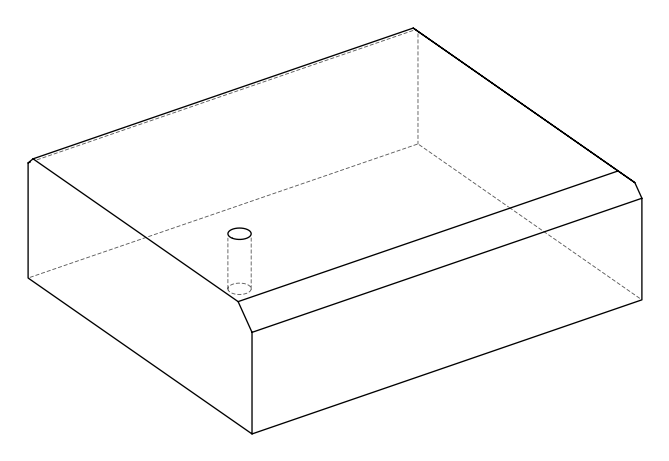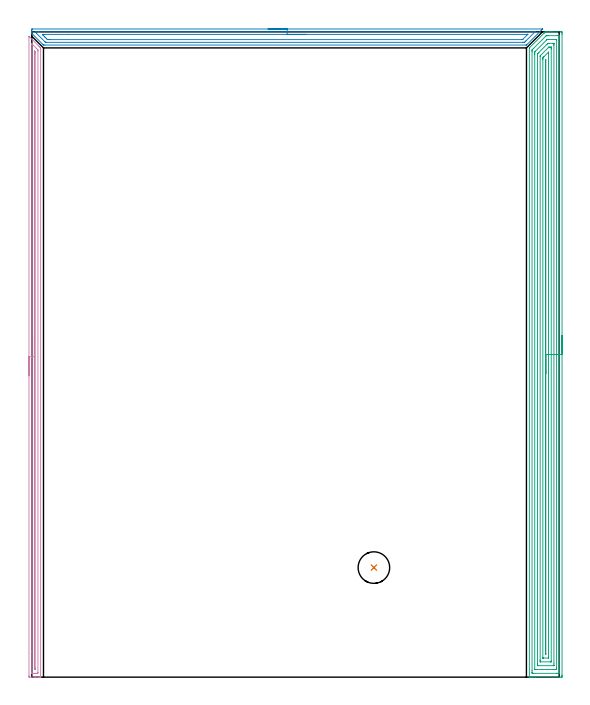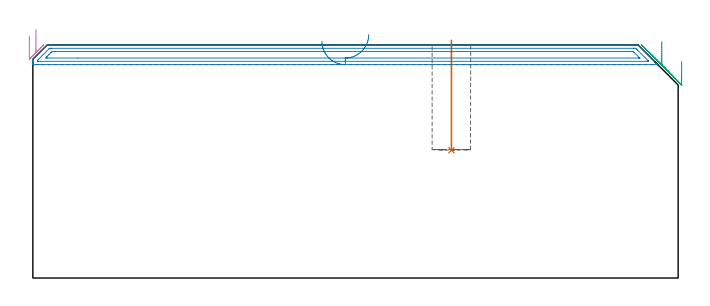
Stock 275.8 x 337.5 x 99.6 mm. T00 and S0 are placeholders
(PLAN: 4 operations, 1 tool changes, 33.8 min)
(1 INDEXABLE_INSERT_DRILL_BLIND_HOLE_FROM_SOLID | STEP1POCKET | NXT0302_004 | 0.19 min | 9567 mm3)
(2 AREA_MILL | FG_CHAMFER_SURFACE | UGT0205_001 | 6.51 min | 9607 mm3)
(3 AREA_MILL_1 | FG_CHAMFER_SURFACE_1 | UGT0205_001 | 18.96 min | 48969 mm3)
(4 AREA_MILL_2 | FG_CHAMFER_SURFACE_2 | UGT0205_001 | 8.13 min | 6165 mm3)
(TOOL NXT0302_004 | Index. Insert Drill 16.5mm [880-D1650L20-05] | D16.5 PA176 FL83 Z2)
(TOOL UGT0205_001 | Chamfer Mill 20 x 3 x 45 deg. | D20 FL50 Z2)
(OP 1 INDEXABLE_INSERT_DRILL_BLIND_HOLE_FROM_SOLID)
G17 G21 G94 G90
T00 M6
G54
G17 G0 G90 X178.9 Y57.3 S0 M3
G43 Z109.6 H1
G94 G81 G98 Z54.6 F250. R101.6
G80
M5
M2
(OP 2 AREA_MILL)
G17 G21 G94 G90
T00 M6
G54
G17 G0 G90 X123.55 Y339. S1061 M3
G43 Z109.6 H0
Z101.2
G94 G1 X123.588 Z100.328 F250.
X123.702 Z99.464
X123.891 Z98.612
X124.153 Z97.78
X124.487 Z96.974
X124.89 Z96.2
X125.358 Z95.464
X125.89 Z94.772
X126.479 Z94.129
X127.122 Z93.54
X127.814 Z93.009
X128.55 Z92.54
X129.324 Z92.137
X130.13 Z91.803
X130.962 Z91.541
X131.814 Z91.352
X132.678 Z91.238
X133.55 Z91.2
X267.031
X267.092 Y338.998
X267.094 Y338.997 Z91.201
X267.092 Y338.991 Z91.207
X266.924 Y338.822 Z91.374
X266.795 Y338.694 Z91.505
X266.541 Y338.441 Z91.759
X258.835 Y330.736 Z99.464
X258.695 Y330.605 Z99.59
X258.467 Y330.6 Z99.6
X6.848
X6.1 Y330.598 Z99.597
X5.956 Y330.743 Z99.456
X5.922 Y330.778 Z99.421
X0.001 Y336.698 Z93.499
X0. Y336.702 Z93.495
Y336.945 Z93.25
Y337.215 Z92.984
Y337.747 Z92.452
Y338.375 Z91.82
Y338.689 Z91.507
X0.002 Y338.991 Z91.205
X0.157 Y339. Z91.2
X133.55
Y337.586 Z92.614
X262.824 Y337.585 Z92.615
X262.928
X263.032 Y337.582 Z92.618
X263.215 Y337.577 Z92.623
X263.127 Y337.481 Z92.719
X263.029 Y337.38 Z92.82
X262.928 Y337.278 Z92.922
X258.467 Y332.817 Z97.383
X258.117 Y332.469 Z97.731
X257.761 Y332.118 Z98.082
X257.666 Y332.027 Z98.173
X257.575 Y332.021 Z98.179
X256.786 Y332.015 Z98.185
X256.682 Y332.014 Z98.186
X7.741 Y332.015 Z98.185
X7.637 Y332.016 Z98.184
X7.429 Y332.021 Z98.179
X7.125 Y332.036 Z98.164
X7.038 Y332.118 Z98.082
X6.849 Y332.303 Z97.897
X2.387 Y336.763 Z93.437
X2.035 Y337.125 Z93.075
X2.015 Y337.146 Z93.054
X2.01 Y337.18 Z93.02
X2.004 Y337.249 Z92.951
X2.003 Y337.352 Z92.848
X2.006 Y337.481 Z92.719
X2.01 Y337.572 Z92.628
X2.179 Y337.58 Z92.62
X2.285 Y337.584 Z92.616
X2.387 Y337.585 Z92.615
X3.175 Y337.586 Z92.614
X133.55
Y336.172 Z94.028
X258.883 Y336.171 Z94.029
X259.085 Y336.169 Z94.031
X259.359 Y336.164 Z94.036
Y336.163 Z94.037
Y336.159 Z94.041
X256.894 Y333.694 Z96.506
X256.682 Y333.487 Z96.713
X256.625 Y333.436 Z96.764
X256.578 Y333.434 Z96.766
X256.475 Y333.431 Z96.769
X256.266 Y333.429 Z96.771
X9.525
X9.109
X8.633 Y333.432 Z96.768
X8.211 Y333.435 Z96.765
X7.741 Y333.861 Z96.339
X7.694 Y333.906 Z96.294
X6.849 Y334.75 Z95.45
X5.956 Y335.644 Z94.556
X5.91 Y335.694 Z94.506
X5.486 Y336.164 Z94.036
X5.956 Y336.168 Z94.032
X6.373 Y336.171 Z94.029
X19.103 Y336.172 Z94.028
X133.55
X134.422 Z94.067
X135.286 Z94.18
X136.138 Z94.369
X136.97 Z94.632
X137.776 Z94.965
X138.55 Z95.368
X139.286 Z95.837
X139.978 Z96.368
X140.621 Z96.957
X141.21 Z97.601
X141.742 Z98.293
X142.21 Z99.028
X142.613 Z99.802
X142.947 Z100.608
X143.209 Z101.44
X143.398 Z102.292
X143.512 Z103.157
X143.55 Z104.028
G0 Z109.6
M5
M2
(OP 3 AREA_MILL_1)
G17 G21 G94 G90
T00 M6
G54
G17 G0 G90 X277.3 Y178.75 S1061 M3
G43 Z109.6 H0
Z92.5
G94 G1 Y178.712 Z91.628 F250.
Y178.598 Z90.764
Y178.409 Z89.912
Y178.147 Z89.08
Y177.813 Z88.274
Y177.41 Z87.5
Y176.942 Z86.764
Y176.41 Z86.072
Y175.821 Z85.429
Y175.178 Z84.84
Y174.486 Z84.309
Y173.75 Z83.84
Y172.976 Z83.437
Y172.17 Z83.103
Y171.338 Z82.841
Y170.486 Z82.652
Y169.622 Z82.538
Y168.75 Z82.5
Y0.969
X277.299 Y0.631 Z82.501
X277.294 Y0.081 Z82.504
X277.292 Y0.008 Z82.506
X276.748 Y0. Z83.05
X263.418 Z96.377
X262.005 Z97.791
X261.641 Z98.154
X260.911 Z98.888
X260.653 Z99.147
X260.244 Z99.547
X260.203 Y0.009 Z99.588
X260.2 Y0.184 Z99.6
Y328.821
X260.204 Y329.095 Z99.59
X260.306 Y329.207 Z99.493
X267.968 Y336.869 Z91.829
X268.418 Y337.318 Z91.382
X268.569 Y337.466 Z91.23
X268.609 Y337.498 Z91.189
X268.853 Y337.5 Z90.946
X269.639 Z90.156
X270.892 Z88.905
X271.416 Z88.378
X272.043 Z87.753
X276.486 Z83.312
X276.748 Y337.498 Z83.05
X277.292 Y337.492 Z82.506
X277.294 Y337.419 Z82.504
X277.298 Y336.869 Z82.502
X277.3 Y336.314 Z82.5
Y168.75
X275.886 Z83.914
Y3.313
X275.885 Y2.419 Z83.915
X275.884 Y2.394 Z83.916
X275.859 Y2.01 Z83.941
X275.385 Y2.003 Z84.415
X274.971 Y2.001 Z84.83
X274.498 Y2. Z85.302
X262.529 Y2.001 Z97.271
X262.055 Y2.003 Z97.745
X261.641 Y2.01 Z98.159
X261.616 Y2.419 Z98.184
X261.615 Y2.445 Z98.185
X261.614 Y3.313 Z98.186
Y327.033
X261.617 Y327.927 Z98.183
X261.619 Y327.949 Z98.181
X261.641 Y328.079 Z98.159
X262.45 Y328.901 Z97.35
X268.75 Y335.199 Z91.05
X269.01 Y335.451 Z90.79
X269.049 Y335.487 Z90.751
X269.104 Y335.492 Z90.696
X269.224 Y335.498 Z90.576
X269.639 Y335.499 Z90.161
X270.111 Y335.5 Z89.689
X274.971 Y335.499 Z84.83
X275.445 Y335.497 Z84.355
X275.859 Y335.49 Z83.941
X275.884 Y335.081 Z83.916
X275.885 Y335.055 Z83.915
X275.886 Y334.187 Z83.914
Y168.75
X274.472 Z85.328
X274.471 Y5.102 Z85.329
X274.47 Y4.711 Z85.33
X274.467 Y4.208 Z85.333
X274.464 Y4.021 Z85.336
X274.282 Y4.007 Z85.518
X274.082 Y4.003 Z85.718
X273.399 Y4. Z86.401
X273.193 Z86.607
X263.418 Y4.001 Z96.382
X263.212 Y4.004 Z96.588
X263.075 Y4.009 Z96.725
X263.035 Y4.012 Z96.765
X263.033 Y4.031 Z96.767
X263.031 Y4.077 Z96.769
X263.029 Y4.208 Z96.771
Y325.636
X263.03 Y326.138 Z96.77
X263.032 Y326.527 Z96.768
X263.038 Y327.033 Z96.762
X263.227 Y327.225 Z96.573
X263.418 Y327.418 Z96.382
X269.293 Y333.292 Z90.507
X269.47 Y333.462 Z90.33
X269.493 Y333.482 Z90.307
X269.536 Y333.49 Z90.264
X269.639 Y333.493 Z90.161
X270.321 Y333.5 Z89.479
X274.082 Y333.499 Z85.718
X274.288 Y333.496 Z85.512
X274.425 Y333.491 Z85.375
X274.465 Y333.488 Z85.335
X274.467 Y333.47 Z85.333
X274.469 Y333.423 Z85.331
X274.471 Y333.292 Z85.329
X274.472 Y168.75 Z85.328
X273.057 Z86.743
Y6.89
X273.053 Y6.137 Z86.747
X273.05 Y6.027 Z86.75
X273.046 Y6.009 Z86.754
X273.023 Y6.007 Z86.777
X272.968 Y6.003 Z86.832
X272.747 Y6.001 Z87.053
X264.752 Z95.048
X264.532 Y6.003 Z95.268
X264.477 Y6.006 Z95.323
X264.454 Y6.01 Z95.346
X264.45 Y6.023 Z95.35
X264.448 Y6.098 Z95.352
X264.443 Y6.753 Z95.357
Y6.89
Y325.106
X264.444 Y325.244 Z95.356
X264.452 Y325.992 Z95.348
X264.591 Y326.138 Z95.209
X264.893 Y326.443 Z94.907
X265.195 Y326.747 Z94.605
X269.349 Y330.901 Z90.451
X269.639 Y331.188 Z90.161
X269.798 Y331.343 Z90.002
X269.903 Y331.443 Z89.897
X269.976 Y331.49 Z89.824
X270.085 Y331.493 Z89.715
X270.527 Y331.5 Z89.273
X272.305 Z87.495
X272.748 Y331.499 Z87.052
X272.968 Y331.497 Z86.832
X273.023 Y331.494 Z86.777
X273.046 Y331.49 Z86.754
X273.05 Y331.477 Z86.75
X273.052 Y331.402 Z86.748
X273.057 Y330.747 Z86.743
Y330.61
Y168.75
X271.643 Z88.157
Y8.45
X271.642 Y8.222 Z88.158
X271.639 Y8.07 Z88.161
X271.636 Y8.02 Z88.164
X271.624 Y8.01 Z88.176
X271.584 Y8.006 Z88.216
X271.416 Y8.002 Z88.384
X271.202 Y8. Z88.598
X266.084 Y8.001 Z93.716
X265.867 Y8.003 Z93.933
X265.86 Y8.009 Z93.94
X265.859 Y8.012 Z93.941
X265.857 Y8.679 Z93.943
Y8.908
X265.858 Y324.577 Z93.942
X265.861 Y324.807 Z93.939
X265.864 Y324.954 Z93.936
X266.113 Y325.215 Z93.687
X270.125 Y329.226 Z89.675
X270.26 Y329.359 Z89.54
X270.369 Y329.461 Z89.431
X270.403 Y329.49 Z89.397
X270.443 Y329.494 Z89.357
X270.527 Y329.498 Z89.273
X270.742 Y329.5 Z89.058
X271.416 Y329.499 Z88.384
X271.633 Y329.497 Z88.167
X271.64 Y329.491 Z88.16
X271.641 Y329.488 Z88.159
X271.643 Y328.821 Z88.157
Y328.592
Y168.75
X270.229 Z89.571
X270.228 Y10.467 Z89.572
X270.227 Y10.17 Z89.573
X270.224 Y10.023 Z89.576
X270.222 Y10.012 Z89.578
X270.209 Y10.008 Z89.591
X270.169 Y10.003 Z89.631
X270.103 Y10.001 Z89.697
X267.436 Y10.002 Z92.364
X267.292 Y10.008 Z92.508
X267.28 Y10.01 Z92.52
X267.277 Y10.023 Z92.523
X267.274 Y10.07 Z92.526
X267.272 Y10.166 Z92.528
Y323.155
X267.273 Y323.456 Z92.527
X267.276 Y323.752 Z92.524
X267.278 Y323.897 Z92.522
X267.34 Y323.981 Z92.46
X267.698 Y324.35 Z92.102
X267.78 Y324.432 Z92.02
X270.104 Y326.755 Z89.696
X270.161 Y326.81 Z89.639
X270.203 Y326.848 Z89.597
X270.221 Y326.862 Z89.579
X270.222 Y326.834 Z89.578
X270.226 Y326.68 Z89.574
X270.228 Y326.439 Z89.572
X270.229 Y168.75 Z89.571
X268.815 Z90.985
X268.814 Y12.192 Z90.986
X268.812 Y12.126 Z90.988
X268.807 Y12.01 Z90.993
X268.75 Y12.006 Z91.05
X268.714 Y12.007 Z91.086
X268.698 Y12.009 Z91.102
X268.692 Y12.062 Z91.108
X268.687 Y12.191 Z91.113
X268.686 Y12.256 Z91.114
Y322.626
X268.687 Y322.691 Z91.113
X268.692 Y322.821 Z91.108
X268.695 Y322.887 Z91.105
X268.71 Y322.904 Z91.09
X268.75 Y322.946 Z91.05
X268.808 Y322.999 Z90.992
X268.815 Y322.561 Z90.985
Y168.75
Y167.878 Z91.023
Y167.014 Z91.137
Y166.162 Z91.326
Y165.33 Z91.588
Y164.524 Z91.922
Y163.75 Z92.325
Y163.014 Z92.794
Y162.322 Z93.325
Y161.679 Z93.914
Y161.09 Z94.557
Y160.558 Z95.25
Y160.09 Z95.985
Y159.687 Z96.759
Y159.353 Z97.565
Y159.091 Z98.397
Y158.902 Z99.249
Y158.788 Z100.114
Y158.75 Z100.985
G0 Z109.6
M5
M2
(OP 4 AREA_MILL_2)
G17 G21 G94 G90
T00 M6
G54
G17 G0 G90 X-1.5 Y157.6 S1061 M3
G43 Z109.6 H0
Z103.5
G94 G1 Y157.638 Z102.628 F250.
Y157.752 Z101.763
Y157.941 Z100.912
Y158.203 Z100.08
Y158.537 Z99.274
Y158.94 Z98.5
Y159.408 Z97.764
Y159.939 Z97.072
Y160.529 Z96.429
Y161.172 Z95.84
Y161.864 Z95.308
Y162.6 Z94.84
Y163.374 Z94.437
Y164.18 Z94.103
Y165.012 Z93.841
Y165.863 Z93.652
Y166.728 Z93.538
Y167.6 Z93.5
Y335.182 Z93.499
X-1.495 Y335.184 Z93.504
X-1.483 Y335.182 Z93.515
X-1.086 Y334.787 Z93.912
X3.384 Y330.316 Z98.384
X3.747 Y329.955 Z98.743
X4.217 Y329.483 Z99.217
X4.471 Y329.229 Z99.469
X4.595 Y329.104 Z99.591
X4.6 Y328.336 Z99.6
Y0.166
X4.594 Y0.01 Z99.593
X4.292 Y0. Z99.291
X3.962 Z98.962
X3.308 Z98.302
X2.101 Z97.098
X1.55 Z96.544
X-1.086 Y0.001 Z93.91
X-1.311 Y0.004 Z93.685
X-1.492 Y0.01 Z93.505
X-1.496 Y0.197 Z93.502
X-1.499 Y0.613 Z93.501
X-1.5 Y167.6 Z93.5
X-0.086 Z94.914
X-0.085 Y330.891 Z94.915
Y331.015
X-0.08 Y331.268 Z94.92
X-0.079 Y331.314 Z94.921
X-0.045 Y331.286 Z94.955
X-0.001 Y331.246 Z94.999
X0.235 Y331.015 Z95.235
X2.429 Y328.821 Z97.429
X2.91 Y328.336 Z97.91
X3.076 Y328.163 Z98.076
X3.179 Y328.043 Z98.179
X3.181 Y327.951 Z98.181
X3.185 Y327.568 Z98.185
Y2.523
X3.184 Y2.399 Z98.184
X3.179 Y2.024 Z98.179
X2.814 Y2.007 Z97.814
X2.429 Y2.003 Z97.429
X1.942 Y2. Z96.942
X1.064 Z96.064
X0.185 Z95.185
X-0.006 Y2.002 Z94.994
X-0.037 Y2.004 Z94.963
X-0.067 Y2.01 Z94.933
X-0.079 Y2.017 Z94.921
X-0.08 Y2.041 Z94.92
X-0.085 Y2.274 Z94.915
X-0.086 Y13.445 Z94.914
Y167.6
X1.328 Z96.328
X1.329 Y326.775 Z96.329
X1.333 Y327.443 Z96.333
X1.334 Y327.448 Z96.334
X1.351 Y327.443 Z96.351
X1.55 Y327.247 Z96.55
X1.72 Y327.072 Z96.72
X1.76 Y327.029 Z96.76
X1.764 Y326.925 Z96.764
X1.768 Y326.775 Z96.768
X1.771 Y326.55 Z96.771
Y326.325
Y4.853
X1.769 Y4.185 Z96.769
X1.767 Y4.073 Z96.767
X1.765 Y4.024 Z96.765
X1.724 Y4.008 Z96.724
X1.55 Z96.55
X1.369 Y4.01 Z96.369
X1.335 Y4.018 Z96.335
X1.333 Y4.05 Z96.333
X1.33 Y4.11 Z96.33
X1.329 Y4.185 Z96.329
X1.328 Y4.41 Z96.328
Y167.6
Y168.471 Z96.366
Y169.336 Z96.48
Y170.188 Z96.669
Y171.02 Z96.931
Y171.826 Z97.265
Y172.6 Z97.668
Y173.336 Z98.137
Y174.028 Z98.668
Y174.671 Z99.257
Y175.26 Z99.901
Y175.791 Z100.593
Y176.26 Z101.328
Y176.663 Z102.102
Y176.997 Z102.908
Y177.259 Z103.74
Y177.448 Z104.592
Y177.562 Z105.457
Y177.6 Z106.328
G0 Z109.6
M5
M2
